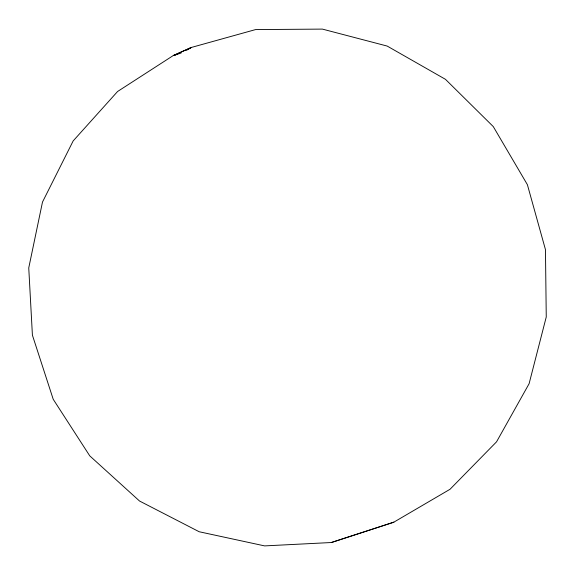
<?xml version="1.0" encoding="UTF-8"?>
<svg xmlns="http://www.w3.org/2000/svg" width="575" height="575" viewBox="0 0 575 575"><rect width="100%" height="100%" fill="white"/><g stroke="black" fill="none" stroke-linecap="round" stroke-linejoin="round"><path stroke-width="0.86" d="M186.537 50.284L191.152 47.581L173.305 55.588L176.719 54.474M393.774 522.208L450.038 489.268L496.541 441.83L529.101 383.712L546.25 316.983L545.459 249.622L527.397 184.69L493.293 126.608L445.46 79.321L387.176 46.065L322.402 29.102L255.552 29.591L191.188 47.495L173.341 55.502L117.58 91.497L73.162 140.933L42.492 202.048L28.75 267.907L32.408 335.175L53.216 399.28L89.757 455.853L139.545 501.033L199.18 531.746L264.608 545.898L331.358 542.52L393.774 522.208L331.358 542.52M173.88 55.394L181.089 53.051"/></g></svg>
